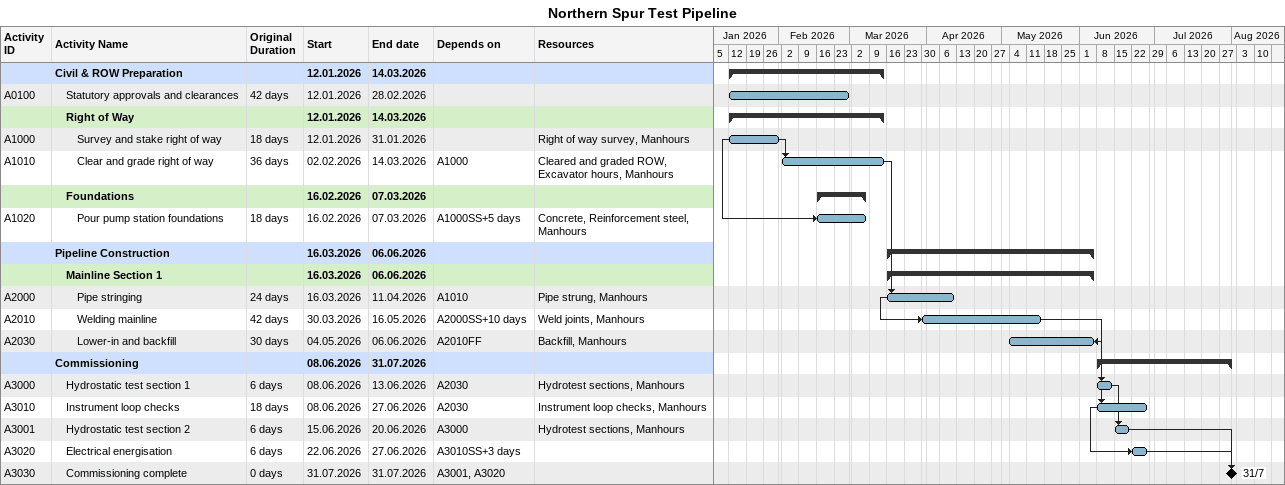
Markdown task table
Northern Spur Test Pipeline

| ID | Level | Task | Original duration | Start | Finish | Predecessors | Resources |
|---|---|---|---|---|---|---|---|
|  | 1 | **Civil & ROW Preparation** |  | 2026-01-12 | 2026-03-14 |  |  |
| A0100 | 2 | Statutory approvals and clearances | 42d | 2026-01-12 | 2026-02-28 |  |  |
|  | 2 | **Right of Way** |  | 2026-01-12 | 2026-03-14 |  |  |
| A1000 | 3 | Survey and stake right of way | 18d | 2026-01-12 | 2026-01-31 |  | Right of way survey, Manhours |
| A1010 | 3 | Clear and grade right of way | 36d | 2026-02-02 | 2026-03-14 | A1000 | Cleared and graded ROW, Excavator hours, Manhours |
|  | 2 | **Foundations** |  | 2026-02-16 | 2026-03-07 |  |  |
| A1020 | 3 | Pour pump station foundations | 18d | 2026-02-16 | 2026-03-07 | A1000SS+5d | Concrete, Reinforcement steel, Manhours |
|  | 1 | **Pipeline Construction** |  | 2026-03-16 | 2026-06-06 |  |  |
|  | 2 | **Mainline Section 1** |  | 2026-03-16 | 2026-06-06 |  |  |
| A2000 | 3 | Pipe stringing | 24d | 2026-03-16 | 2026-04-11 | A1010 | Pipe strung, Manhours |
| A2010 | 3 | Welding mainline | 42d | 2026-03-30 | 2026-05-16 | A2000SS+10d | Weld joints, Manhours |
| A2030 | 3 | Lower-in and backfill | 30d | 2026-05-04 | 2026-06-06 | A2010FF | Backfill, Manhours |
|  | 1 | **Commissioning** |  | 2026-06-08 | 2026-07-31 |  |  |
| A3000 | 2 | Hydrostatic test section 1 | 6d | 2026-06-08 | 2026-06-13 | A2030 | Hydrotest sections, Manhours |
| A3010 | 2 | Instrument loop checks | 18d | 2026-06-08 | 2026-06-27 | A2030 | Instrument loop checks, Manhours |
| A3001 | 2 | Hydrostatic test section 2 | 6d | 2026-06-15 | 2026-06-20 | A3000 | Hydrotest sections, Manhours |
| A3020 | 2 | Electrical energisation | 6d | 2026-06-22 | 2026-06-27 | A3010SS+3d |  |
| A3030 | 2 | Commissioning complete | 0d | 2026-07-31 | 2026-07-31 | A3001, A3020 |  |
